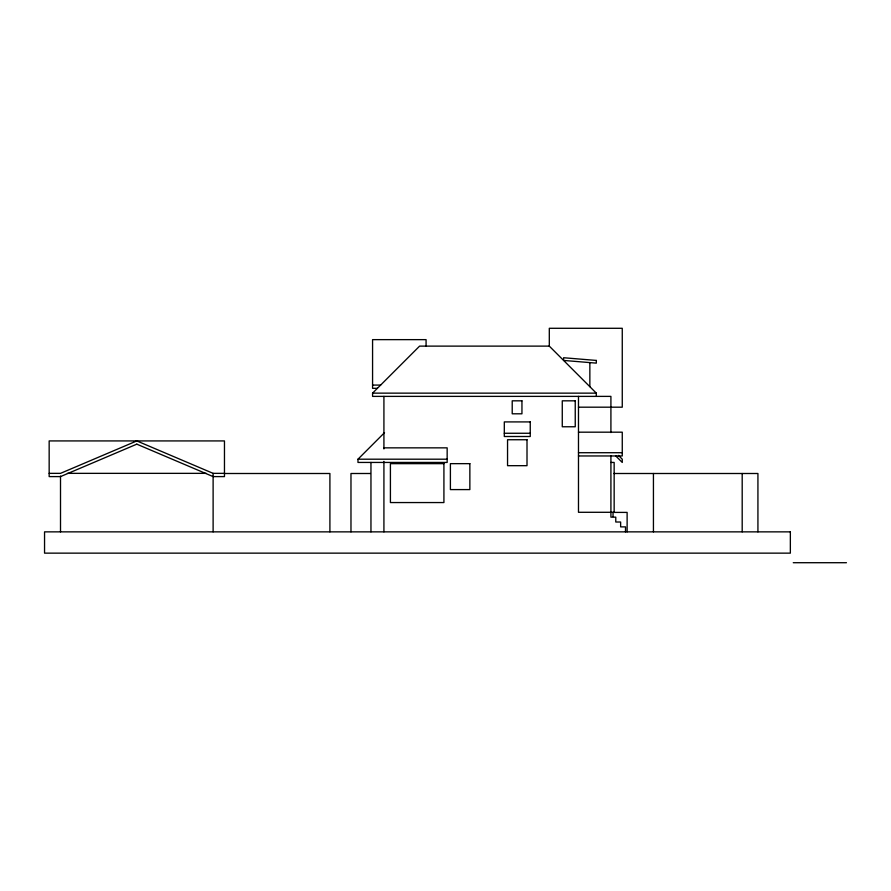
<?xml version="1.0" encoding="UTF-8"?>
<svg xmlns="http://www.w3.org/2000/svg" width="891" height="891" viewBox="0 0 891 891"><rect width="100%" height="100%" fill="white"/><g stroke="black" fill="none" stroke-linecap="round" stroke-linejoin="round"><path stroke-width="1.34" d="M610.914 432.569L610.914 396.384L372.572 396.384L372.572 393.143L419.594 346.12L549.302 346.12L596.313 393.143L596.313 396.384M383.921 447.85L447.159 447.85L447.159 462.44L357.982 462.44L357.982 459.199L384.511 432.67M372.572 385.079L380.635 385.079M377.394 388.32L372.572 388.32L372.572 339.638L426.076 339.638L426.076 346.12M372.572 393.143L596.313 393.143M578.482 407.187L622.263 407.187L622.263 328.289L549.302 328.289L549.302 346.12M578.482 432.18L622.263 432.18L622.263 455.958L578.482 455.958M504.306 433.26L530.245 433.26M578.482 452.717L622.263 452.717M357.982 459.199L447.159 459.199M610.914 462.44L614.155 462.44L614.155 512.292L578.482 512.292L578.482 396.384M49.161 473.355L60.51 473.355L136.813 440.922L213.116 473.355L224.465 473.355M67.449 473.355L206.177 473.355M224.365 473.5L329.904 473.5L329.904 531.86M370.433 473.5L350.976 473.5L350.976 531.86M613.788 473.5L757.929 473.5L757.929 531.86M793.257 562.711L846.45 562.711M618.477 455.412L622.263 459.199L622.263 462.44L615.636 455.824M742.192 473.5L742.192 531.86M653.437 473.5L653.437 531.86M627.119 531.86L627.119 512.403L613.041 512.403L613.041 516.58M625.504 531.86L625.504 526.882L620.637 526.882L620.637 522.015L615.77 522.015L615.77 517.148L610.914 517.148L610.914 455.869M589.853 362.604L589.853 386.672M383.921 396.384L383.921 448.919M383.921 461.36L383.921 531.86M370.957 462.429L370.957 531.86M213.116 473.355L213.116 531.86M60.51 476.072L60.51 531.86M136.813 444.163L60.51 476.596L49.161 476.596L49.161 440.922L224.465 440.922L224.465 476.596L213.116 476.596L136.813 444.163M521.948 400.827L512.214 400.827L512.214 413.803L521.948 413.803L521.948 400.827M575.241 400.827L562.266 400.827L562.266 426.767L575.241 426.767L575.241 400.827M530.245 421.911L504.306 421.911L504.306 436.501L530.245 436.501L530.245 421.911M527.004 439.742L507.547 439.742L507.547 465.681L527.004 465.681L527.004 439.742M443.918 463.654L390.414 463.654L390.414 502.557L443.918 502.557L443.918 463.654M469.858 463.654L450.4 463.654L450.4 489.593L469.858 489.593L469.858 463.654M790.35 531.86L44.55 531.86L44.55 553.144L790.35 553.144L790.35 531.86M596.313 360.432L563.613 357.736L563.613 360.432L596.313 363.138L596.313 360.432"/></g></svg>
